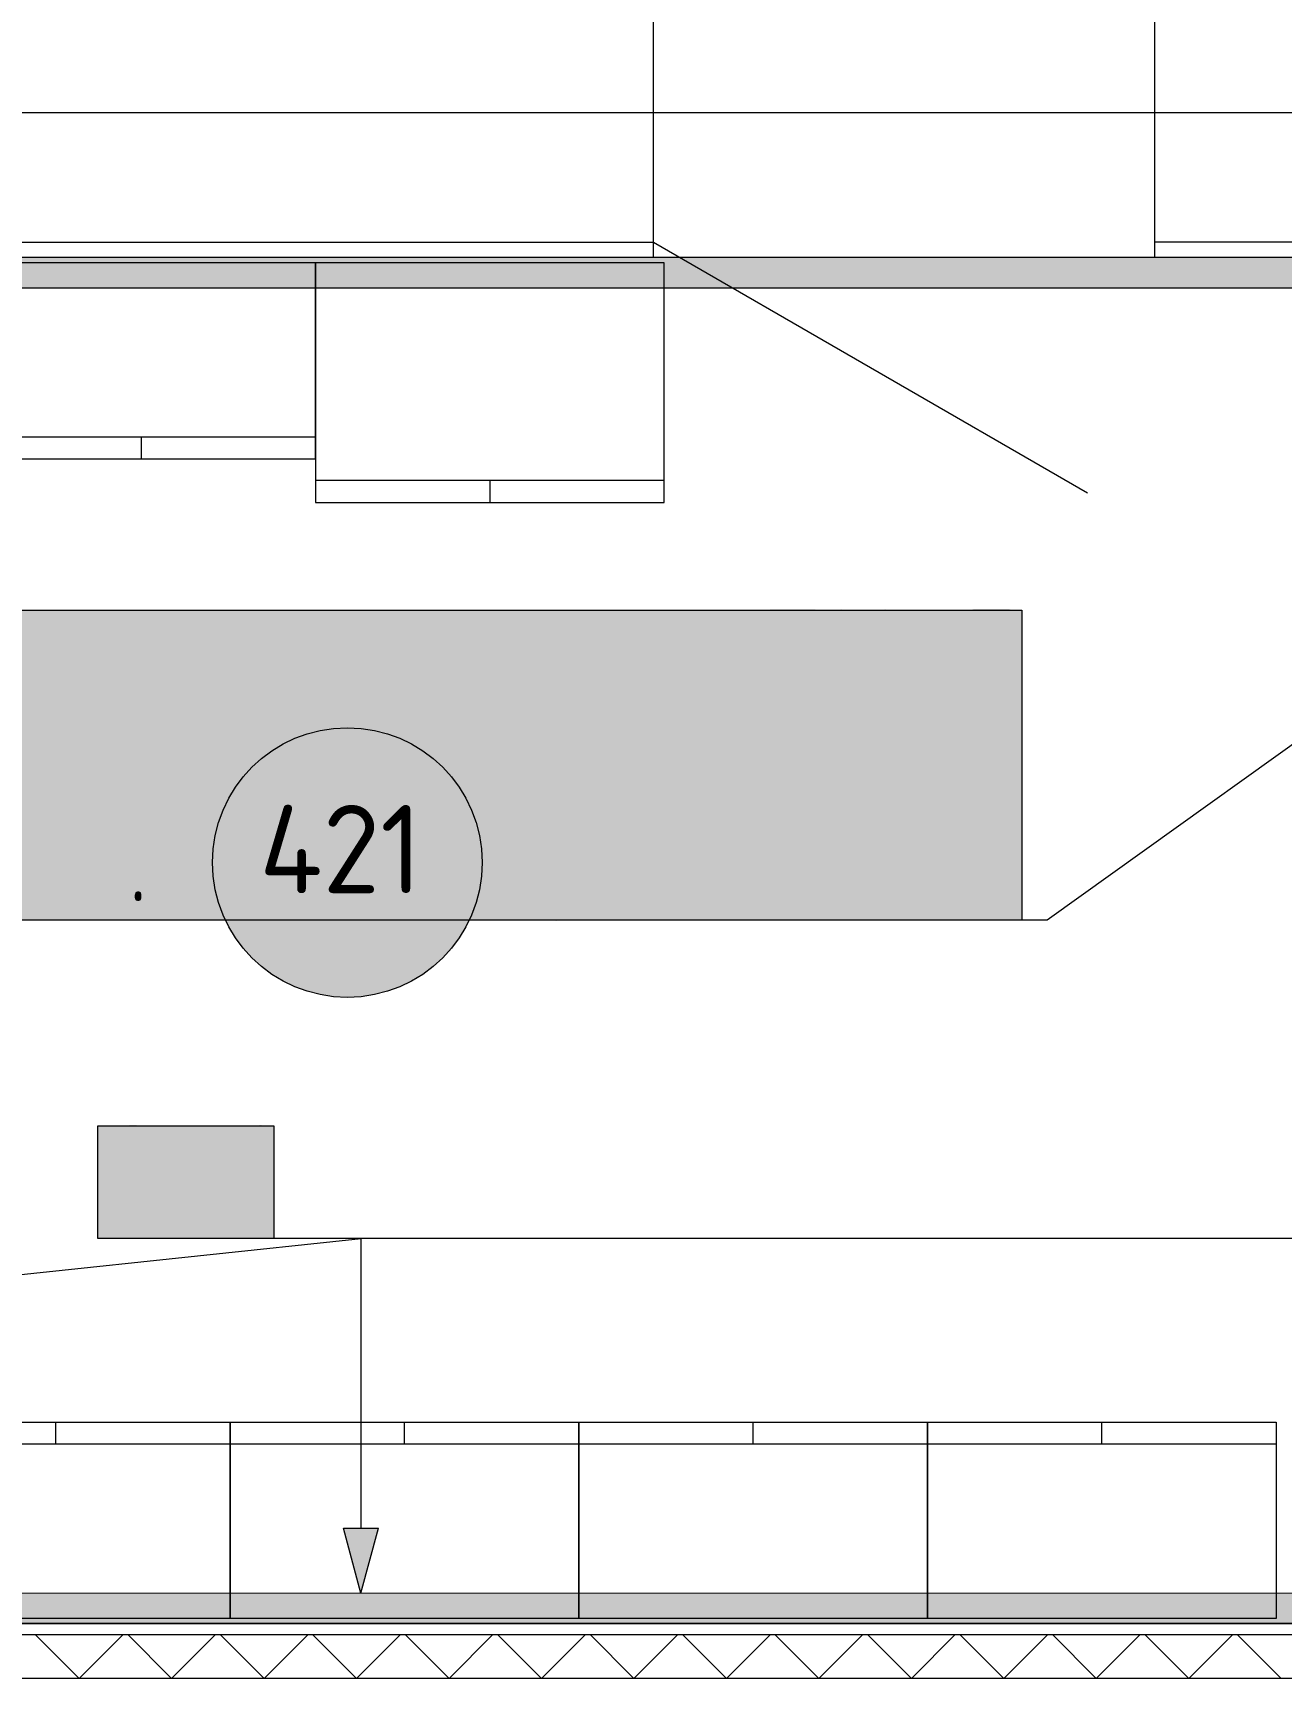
# Model space of a CAD drawing. Header units: millimetres. Extents: x 0 to 1189, y 0 to 841.
# Drawn here: x 265.49 to 294.13, y 454.45 to 492.2 of the extents above; entities that cross this region are included whole.
import ezdxf

# ---------------------------------------------------------------- set-up
doc = ezdxf.new("R2010")
doc.units = ezdxf.units.MM

msp = doc.modelspace()

# ---------------------------------------------------------------- hatches: boundary and pattern name
at = {"true_color": 0xf1d696}
h = msp.add_hatch(color=41, dxfattribs=at)
h.dxf.hatch_style = 2
h.paths.add_polyline_path([(241.494369, 486.348514), (241.494369, 487.048515), (295.067451, 487.048515), (295.067451, 486.348514)])
at = {"true_color": 0xffffff}
h = msp.add_hatch(color=7, dxfattribs=at)
h.dxf.hatch_style = 2
h.paths.add_polyline_path([(256.633392, 478.958502), (288.17644, 478.958502), (288.17644, 471.841492), (256.633392, 471.841492)])
at = {"true_color": 0x0077b0}
h = msp.add_hatch(color=144, dxfattribs=at)
h.dxf.hatch_style = 2
h.paths.add_polyline_path([(282.418711, 478.976297), (283.429088, 478.976297), (283.502813, 478.950734), (283.527756, 478.874322), (283.527756, 477.056965), (283.502813, 476.982207), (283.429088, 476.958298), (283.352676, 476.982207), (283.327114, 477.056965), (283.327114, 478.772899), (282.520134, 478.772899), (282.520134, 477.056965), (282.494847, 476.982207), (282.418711, 476.958298), (282.342574, 476.982207), (282.317287, 477.056965), (282.317287, 478.874322), (282.342574, 478.950734)])
h = msp.add_hatch(color=144, dxfattribs=at)
h.dxf.hatch_style = 2
h.paths.add_polyline_path([(283.932592, 477.056965), (283.932592, 478.874322), (283.957879, 478.950734), (284.034015, 478.976297), (284.110152, 478.950734), (284.135439, 478.874322), (284.135439, 478.168767), (284.942418, 478.168767), (284.942418, 478.874322), (284.967981, 478.950734), (285.044393, 478.976297), (285.118118, 478.950734), (285.14306, 478.874322), (285.14306, 477.056965), (285.118118, 476.982207), (285.044393, 476.958298), (284.967981, 476.982207), (284.942418, 477.056965), (284.942418, 477.965919), (284.135439, 477.965919), (284.135439, 477.056965), (284.110152, 476.982207), (284.034015, 476.958298), (283.957879, 476.982207)])
h = msp.add_hatch(color=144, dxfattribs=at)
h.dxf.hatch_style = 2
h.paths.add_polyline_path([(287.755377, 478.778411), (287.171089, 478.778411), (287.171089, 478.665963), (287.146491, 478.591962), (287.075177, 478.566744), (286.996629, 478.592307), (286.970997, 478.668719), (286.973753, 478.880386), (286.99904, 478.956522), (287.075177, 478.981809), (287.882707, 478.981809), (287.95657, 478.956867), (287.984131, 478.883142), (287.978619, 478.857786), (287.575129, 477.039878), (287.542814, 476.981449), (287.478667, 476.961054), (287.402737, 476.986548), (287.377243, 477.062478), (287.377243, 477.085077)])
h = msp.add_hatch(color=144, dxfattribs=at)
h.dxf.hatch_style = 2
h.paths.add_polyline_path([(286.456299, 477.460455), (285.64932, 477.460455), (285.573183, 477.486018), (285.547896, 477.56243), (285.573183, 477.638566), (285.64932, 477.663853), (286.456299, 477.663853), (286.532435, 477.638566), (286.557722, 477.56243), (286.532435, 477.486018)])
h = msp.add_hatch(color=144, dxfattribs=at)
h.paths.add_polyline_path([(269.015135, 475.983413), (269.015135, 474.772393), (268.985645, 474.61571), (268.896624, 474.484659), (268.765917, 474.397222), (268.611646, 474.368903), (268.408798, 474.368903), (268.25246, 474.397222), (268.12382, 474.484659), (268.034799, 474.61571), (268.005309, 474.772393), (268.005309, 475.376525), (268.034799, 475.533208), (268.12382, 475.664259), (268.253493, 475.750662), (268.408798, 475.780014), (268.812288, 475.780014), (268.812288, 475.983413), (268.79775, 476.061548), (268.755513, 476.12728), (268.690194, 476.169035), (268.611646, 476.183504), (268.306824, 476.183504), (268.233305, 476.208998), (268.208156, 476.284928), (268.233305, 476.36134), (268.306824, 476.386902), (268.611646, 476.386902), (268.767984, 476.357206), (268.896624, 476.268391), (268.985645, 476.139545)])
h.paths.add_polyline_path([(268.812288, 474.772393), (268.812288, 475.576616), (268.408798, 475.576616), (268.33025, 475.562353), (268.264931, 475.520392), (268.222694, 475.45466), (268.208156, 475.376525), (268.208156, 474.772393), (268.223039, 474.695292), (268.267687, 474.628526), (268.332662, 474.584153), (268.408798, 474.569546), (268.611646, 474.569546), (268.688816, 474.584153), (268.752757, 474.628526), (268.797405, 474.694258)])
h = msp.add_hatch(color=144, dxfattribs=at)
h.paths.add_polyline_path([(271.728011, 475.681347), (271.850519, 475.755072), (271.962277, 475.780014), (272.023462, 475.798342), (272.078033, 475.85057), (272.118616, 475.916991), (272.131501, 475.983413), (272.116687, 476.061548), (272.072521, 476.12728), (272.006788, 476.170068), (271.928653, 476.183504), (271.850105, 476.169035), (271.784786, 476.12728), (271.742549, 476.061548), (271.728011, 475.983413)])
h.paths.add_polyline_path([(272.230719, 475.740327), (272.355707, 475.664328), (272.45341, 475.554016), (272.514251, 475.421311), (272.53499, 475.277857), (272.53499, 474.87106), (272.525525, 474.770627), (272.497301, 474.677377), (272.450577, 474.592085), (272.385611, 474.515527), (272.309052, 474.450991), (272.22376, 474.405215), (272.13051, 474.377938), (272.030077, 474.368903), (271.928438, 474.377938), (271.835016, 474.405215), (271.749551, 474.450991), (271.671787, 474.515527), (271.607252, 474.593248), (271.561475, 474.678411), (271.534199, 474.771015), (271.525164, 474.87106), (271.525164, 475.983413), (271.554654, 476.139889), (271.643675, 476.271147), (271.773348, 476.35755), (271.928653, 476.386902), (272.08513, 476.357206), (272.216388, 476.268391), (272.302791, 476.139545), (272.332143, 475.983413), (272.306649, 475.845954)])
h.paths.add_polyline_path([(272.332143, 474.873817), (272.332143, 475.277857), (272.310646, 475.393337), (272.2445, 475.49228), (272.147003, 475.557944), (272.030077, 475.579372), (271.91315, 475.557944), (271.815654, 475.49228), (271.749508, 475.393337), (271.728011, 475.277857), (271.728011, 474.873817), (271.749508, 474.75627), (271.815654, 474.659394), (271.91315, 474.592352), (272.030077, 474.569546), (272.147003, 474.592352), (272.2445, 474.659394), (272.310646, 474.757303)])
at = {"true_color": 0xffffff}
h = msp.add_hatch(color=7, dxfattribs=at)
edge = h.paths.add_edge_path()
edge.add_arc((272.705917, 473.165994), 3.093505, 0, 360)
at = {"true_color": 0x0077b0}
h = msp.add_hatch(color=144, dxfattribs=at)
h.paths.add_polyline_path([(266.505488, 475.576616), (266.101998, 475.576616), (266.02345, 475.562353), (265.958131, 475.520392), (265.915894, 475.45466), (265.901356, 475.376525), (265.901356, 474.772393), (265.916239, 474.695292), (265.960887, 474.628526), (266.025862, 474.584153), (266.101998, 474.569546), (266.304846, 474.569546), (266.382016, 474.584153), (266.445957, 474.628526), (266.490605, 474.694258), (266.505488, 474.772393)])
h.paths.add_polyline_path([(266.908978, 474.467571), (266.884035, 474.392812), (266.81031, 474.368903), (266.680706, 474.394535), (266.5788, 474.473083), (266.453605, 474.394535), (266.304846, 474.368903), (266.101998, 474.368903), (265.94566, 474.397222), (265.81702, 474.484659), (265.727999, 474.614676), (265.698509, 474.772393), (265.698509, 475.376525), (265.727999, 475.533208), (265.81702, 475.664259), (265.94566, 475.750662), (266.101998, 475.780014), (266.606912, 475.780014), (266.683048, 475.755072), (266.708335, 475.681347), (266.708335, 474.670969), (266.733898, 474.594833), (266.81031, 474.569546), (266.884035, 474.543983)])
h = msp.add_hatch(color=144, dxfattribs=at)
h.paths.add_polyline_path([(269.41971, 474.87106), (269.41971, 475.275101), (269.428745, 475.37674), (269.456021, 475.470163), (269.501798, 475.555627), (269.566333, 475.633391), (269.644098, 475.697926), (269.729562, 475.743703), (269.822984, 475.77098), (269.924623, 475.780014), (270.119685, 475.744048), (270.282913, 475.636147), (270.347449, 475.55834), (270.393225, 475.472574), (270.420502, 475.378334), (270.429537, 475.275101), (270.429537, 474.87106), (270.420071, 474.771015), (270.391847, 474.678411), (270.345123, 474.593248), (270.280157, 474.515527), (270.203599, 474.450991), (270.118307, 474.405215), (270.025056, 474.377938), (269.924623, 474.368903), (269.822984, 474.377938), (269.729562, 474.405215), (269.644098, 474.450991), (269.566333, 474.515527), (269.501798, 474.593248), (269.456021, 474.678411), (269.428745, 474.771015)])
h.paths.add_polyline_path([(270.226689, 474.873817), (270.226689, 475.277857), (270.205192, 475.393337), (270.139046, 475.49228), (270.04155, 475.557944), (269.924623, 475.579372), (269.807697, 475.557944), (269.710201, 475.49228), (269.644055, 475.393337), (269.622557, 475.277857), (269.622557, 474.873817), (269.644055, 474.75627), (269.710201, 474.659394), (269.807697, 474.592352), (269.924623, 474.569546), (270.04155, 474.592352), (270.139046, 474.659394), (270.205192, 474.757303)])
h = msp.add_hatch(color=144, dxfattribs=at)
h.paths.add_polyline_path([(273.444478, 475.579372), (273.327552, 475.557944), (273.230056, 475.49228), (273.16391, 475.39437), (273.142412, 475.277857), (273.142412, 475.175883), (273.746544, 475.175883), (273.746544, 475.277857), (273.725047, 475.39437), (273.658901, 475.49228), (273.561405, 475.557944)])
h.paths.add_polyline_path([(273.142412, 474.973035), (273.142412, 474.772393), (273.157295, 474.695292), (273.201944, 474.628526), (273.266918, 474.584153), (273.343055, 474.569546), (273.847968, 474.569546), (273.924104, 474.543983), (273.949391, 474.467571), (273.924104, 474.392812), (273.847968, 474.368903), (273.343055, 474.368903), (273.186716, 474.397222), (273.058076, 474.484659), (272.969055, 474.614676), (272.939565, 474.772393), (272.939565, 475.275101), (272.9486, 475.37674), (272.975876, 475.470163), (273.021653, 475.555627), (273.086188, 475.633391), (273.163953, 475.697926), (273.249417, 475.743703), (273.342839, 475.77098), (273.444478, 475.780014), (273.63954, 475.744048), (273.802768, 475.636147), (273.867303, 475.558383), (273.91308, 475.472919), (273.940357, 475.379496), (273.949391, 475.277857), (273.949391, 474.973035)])
h = msp.add_hatch(color=144, dxfattribs=at)
h.paths.add_polyline_path([(274.353966, 475.681347), (274.379253, 475.755072), (274.45539, 475.780014), (274.960303, 475.780014), (275.116642, 475.750662), (275.245281, 475.664259), (275.334303, 475.533208), (275.363793, 475.376525), (275.363793, 474.772393), (275.334303, 474.61571), (275.245281, 474.484659), (275.116642, 474.397222), (274.960303, 474.368903), (274.556814, 474.368903), (274.556814, 473.860683), (274.531527, 473.787165), (274.45539, 473.762015), (274.379253, 473.787165), (274.353966, 473.860683)])
h.paths.add_polyline_path([(274.556814, 475.576616), (274.556814, 474.569546), (274.960303, 474.569546), (275.037473, 474.584153), (275.101414, 474.628526), (275.146063, 474.694258), (275.160946, 474.772393), (275.160946, 475.376525), (275.146407, 475.45466), (275.10417, 475.520392), (275.038851, 475.563387), (274.960303, 475.576616)])
h = msp.add_hatch(color=144, dxfattribs=at)
h.dxf.hatch_style = 2
h.paths.add_polyline_path([(276.394548, 475.074459), (276.761658, 474.524346), (276.778194, 474.467571), (276.752907, 474.392812), (276.67677, 474.368903), (276.628195, 474.379583), (276.592435, 474.411347), (276.273281, 474.890904), (275.954127, 474.411347), (275.918367, 474.379583), (275.869791, 474.368903), (275.799236, 474.397015), (275.768368, 474.467571), (275.784904, 474.524346), (276.152014, 475.074459), (275.784904, 475.621816), (275.768368, 475.681347), (275.793655, 475.755072), (275.869791, 475.780014), (275.918367, 475.769335), (275.954127, 475.737571), (276.273281, 475.258014), (276.592435, 475.737571), (276.628195, 475.769335), (276.67677, 475.780014), (276.752907, 475.756106), (276.778194, 475.681347), (276.761658, 475.621816)])
h = msp.add_hatch(color=144, dxfattribs=at)
h.paths.add_polyline_path([(277.989748, 475.576616), (277.586259, 475.576616), (277.50771, 475.562353), (277.442391, 475.520392), (277.400155, 475.45466), (277.385616, 475.376525), (277.385616, 474.772393), (277.400499, 474.695292), (277.445147, 474.628526), (277.510122, 474.584153), (277.586259, 474.569546), (277.789106, 474.569546), (277.866276, 474.584153), (277.930217, 474.628526), (277.974865, 474.694258), (277.989748, 474.772393)])
h.paths.add_polyline_path([(278.393238, 474.467571), (278.368295, 474.392812), (278.29457, 474.368903), (278.164966, 474.394535), (278.06306, 474.473083), (277.937865, 474.394535), (277.789106, 474.368903), (277.586259, 474.368903), (277.42992, 474.397222), (277.30128, 474.484659), (277.212259, 474.614676), (277.182769, 474.772393), (277.182769, 475.376525), (277.212259, 475.533208), (277.30128, 475.664259), (277.42992, 475.750662), (277.586259, 475.780014), (278.091172, 475.780014), (278.167308, 475.755072), (278.192595, 475.681347), (278.192595, 474.670969), (278.218158, 474.594833), (278.29457, 474.569546), (278.368295, 474.543983)])
h = msp.add_hatch(color=144, dxfattribs=at)
h.dxf.hatch_style = 2
h.paths.add_polyline_path([(279.48921, 474.467571), (279.48921, 475.681347), (279.514497, 475.755072), (279.590633, 475.780014), (280.095547, 475.780014), (280.249818, 475.750662), (280.380525, 475.664259), (280.469546, 475.533208), (280.499036, 475.376525), (280.499036, 474.467571), (280.473749, 474.392812), (280.397613, 474.368903), (280.321476, 474.392812), (280.296189, 474.467571), (280.296189, 475.376525), (280.281651, 475.45466), (280.239414, 475.520392), (280.174095, 475.563387), (280.095547, 475.576616), (279.692057, 475.576616), (279.692057, 474.467571), (279.66677, 474.392812), (279.590633, 474.368903), (279.514497, 474.392812)])
h = msp.add_hatch(color=144, dxfattribs=at)
h.paths.add_polyline_path([(280.903611, 475.681347), (280.928898, 475.755072), (281.005035, 475.780014), (281.509948, 475.780014), (281.666286, 475.750662), (281.794926, 475.664259), (281.883947, 475.533208), (281.913438, 475.376525), (281.913438, 474.772393), (281.883947, 474.61571), (281.794926, 474.484659), (281.666286, 474.397222), (281.509948, 474.368903), (281.106458, 474.368903), (281.106458, 473.860683), (281.081171, 473.787165), (281.005035, 473.762015), (280.928898, 473.787165), (280.903611, 473.860683)])
h.paths.add_polyline_path([(281.106458, 475.576616), (281.106458, 474.569546), (281.509948, 474.569546), (281.587118, 474.584153), (281.651059, 474.628526), (281.695707, 474.694258), (281.71059, 474.772393), (281.71059, 475.376525), (281.696052, 475.45466), (281.653815, 475.520392), (281.588496, 475.563387), (281.509948, 475.576616)])
h = msp.add_hatch(color=144, dxfattribs=at)
h.paths.add_polyline_path([(282.318012, 474.87106), (282.318012, 475.275101), (282.327047, 475.37674), (282.354324, 475.470163), (282.4001, 475.555627), (282.464636, 475.633391), (282.5424, 475.697926), (282.627864, 475.743703), (282.721287, 475.77098), (282.822926, 475.780014), (283.017987, 475.744048), (283.181216, 475.636147), (283.245751, 475.55834), (283.291528, 475.472574), (283.318804, 475.378334), (283.327839, 475.275101), (283.327839, 474.87106), (283.318373, 474.771015), (283.290149, 474.678411), (283.243425, 474.593248), (283.178459, 474.515527), (283.101901, 474.450991), (283.016609, 474.405215), (282.923359, 474.377938), (282.822926, 474.368903), (282.721287, 474.377938), (282.627864, 474.405215), (282.5424, 474.450991), (282.464636, 474.515527), (282.4001, 474.593248), (282.354324, 474.678411), (282.327047, 474.771015)])
h.paths.add_polyline_path([(283.124992, 474.873817), (283.124992, 475.277857), (283.103494, 475.393337), (283.037348, 475.49228), (282.939852, 475.557944), (282.822926, 475.579372), (282.705999, 475.557944), (282.608503, 475.49228), (282.542357, 475.393337), (282.52086, 475.277857), (282.52086, 474.873817), (282.542357, 474.75627), (282.608503, 474.659394), (282.705999, 474.592352), (282.822926, 474.569546), (282.939852, 474.592352), (283.037348, 474.659394), (283.103494, 474.757303)])
h = msp.add_hatch(color=144, dxfattribs=at)
h.paths.add_polyline_path([(284.237327, 475.579372), (284.1204, 475.557944), (284.022904, 475.49228), (283.956758, 475.39437), (283.935261, 475.277857), (283.935261, 475.175883), (284.539393, 475.175883), (284.539393, 475.277857), (284.517896, 475.39437), (284.45175, 475.49228), (284.354253, 475.557944)])
h.paths.add_polyline_path([(283.935261, 474.973035), (283.935261, 474.772393), (283.950144, 474.695292), (283.994792, 474.628526), (284.059767, 474.584153), (284.135903, 474.569546), (284.640817, 474.569546), (284.716953, 474.543983), (284.74224, 474.467571), (284.716953, 474.392812), (284.640817, 474.368903), (284.135903, 474.368903), (283.979565, 474.397222), (283.850925, 474.484659), (283.761904, 474.614676), (283.732414, 474.772393), (283.732414, 475.275101), (283.741449, 475.37674), (283.768725, 475.470163), (283.814502, 475.555627), (283.879037, 475.633391), (283.956801, 475.697926), (284.042266, 475.743703), (284.135688, 475.77098), (284.237327, 475.780014), (284.432388, 475.744048), (284.595617, 475.636147), (284.660152, 475.558383), (284.705929, 475.472919), (284.733205, 475.379496), (284.74224, 475.277857), (284.74224, 474.973035)])
h = msp.add_hatch(color=144, dxfattribs=at)
h.dxf.hatch_style = 2
h.paths.add_polyline_path([(285.753152, 474.87106), (285.349662, 475.390305), (285.349662, 474.467571), (285.324375, 474.392812), (285.248239, 474.368903), (285.172102, 474.392812), (285.146815, 474.467571), (285.146815, 475.681347), (285.172102, 475.755072), (285.248239, 475.780014), (285.29895, 475.764787), (285.349662, 475.717727), (285.753152, 475.198482), (286.156641, 475.717727), (286.207629, 475.764787), (286.258616, 475.780014), (286.332341, 475.755072), (286.357284, 475.681347), (286.357284, 474.467571), (286.332341, 474.392812), (286.258616, 474.368903), (286.182204, 474.392812), (286.156641, 474.467571), (286.156641, 475.390305)])
h = msp.add_hatch(color=144, dxfattribs=at)
h.paths.add_polyline_path([(287.568667, 475.576616), (287.165177, 475.576616), (287.086629, 475.562353), (287.02131, 475.520392), (286.979073, 475.45466), (286.964535, 475.376525), (286.964535, 474.772393), (286.979418, 474.695292), (287.024066, 474.628526), (287.08904, 474.584153), (287.165177, 474.569546), (287.368024, 474.569546), (287.445194, 474.584153), (287.509135, 474.628526), (287.553784, 474.694258), (287.568667, 474.772393)])
h.paths.add_polyline_path([(287.972156, 474.467571), (287.947214, 474.392812), (287.873489, 474.368903), (287.743884, 474.394535), (287.641978, 474.473083), (287.516784, 474.394535), (287.368024, 474.368903), (287.165177, 474.368903), (287.008839, 474.397222), (286.880199, 474.484659), (286.791178, 474.614676), (286.761688, 474.772393), (286.761688, 475.376525), (286.791178, 475.533208), (286.880199, 475.664259), (287.008839, 475.750662), (287.165177, 475.780014), (287.67009, 475.780014), (287.746227, 475.755072), (287.771514, 475.681347), (287.771514, 474.670969), (287.797077, 474.594833), (287.873489, 474.569546), (287.947214, 474.543983)])
h = msp.add_hatch(color=144, dxfattribs=at)
h.paths.add_polyline_path([(274.931164, 473.264925), (275.02301, 473.320046), (275.107001, 473.338788), (275.152545, 473.352637), (275.193542, 473.391704), (275.223997, 473.441314), (275.233781, 473.490923), (275.222688, 473.549903), (275.189684, 473.598961), (275.140419, 473.631345), (275.081645, 473.641405), (275.022872, 473.630518), (274.973607, 473.598961), (274.94205, 473.549903), (274.931164, 473.490923)])
h.paths.add_polyline_path([(275.308195, 473.309022), (275.401833, 473.251902), (275.475213, 473.169565), (275.520895, 473.069795), (275.536398, 472.961756), (275.536398, 472.657486), (275.508148, 472.511896), (275.424501, 472.390697), (275.302889, 472.307671), (275.157713, 472.280454), (275.011434, 472.307671), (274.88872, 472.390697), (274.806176, 472.512723), (274.779028, 472.657486), (274.779028, 473.490923), (274.801077, 473.608677), (274.867774, 473.707), (274.964994, 473.772043), (275.081645, 473.794092), (275.198916, 473.771767), (275.297171, 473.704795), (275.362214, 473.608401), (275.384263, 473.490923), (275.365246, 473.38819)])
h.paths.add_polyline_path([(275.384263, 472.659139), (275.384263, 472.961756), (275.368002, 473.048849), (275.318668, 473.122711), (275.245218, 473.172252), (275.157713, 473.188306), (275.070208, 473.172252), (274.996758, 473.122711), (274.947424, 473.048849), (274.931164, 472.961756), (274.931164, 472.659139), (274.947424, 472.570876), (274.996758, 472.498736), (275.070208, 472.448093), (275.157713, 472.430936), (275.245218, 472.448093), (275.318668, 472.498736), (275.368002, 472.571703)])
h = msp.add_hatch(color=144, dxfattribs=at)
h.dxf.hatch_style = 2
h.paths.add_polyline_path([(265.863718, 473.036171), (265.863718, 472.583072), (265.87488, 472.525125), (265.908366, 472.475033), (265.957356, 472.442029), (266.0142, 472.430936), (266.240749, 472.430936), (266.2978, 472.41185), (266.316817, 472.354317), (266.2978, 472.298369), (266.240749, 472.280454), (266.0142, 472.280454), (265.896929, 472.301607), (265.800328, 472.366995), (265.733631, 472.464905), (265.711583, 472.583072), (265.711583, 473.036171), (265.733631, 473.153511), (265.800328, 473.252247), (265.896929, 473.316808), (266.0142, 473.338788), (266.240749, 473.338788), (266.2978, 473.319771), (266.316817, 473.26272), (266.2978, 473.205669), (266.240749, 473.186652), (266.0142, 473.186652), (265.955426, 473.175766), (265.906162, 473.144209), (265.874604, 473.094944)])
h = msp.add_hatch(color=144, dxfattribs=at)
h.dxf.hatch_style = 2
h.paths.add_polyline_path([(267.07469, 472.657486), (266.772073, 473.046644), (266.772073, 472.354317), (266.753056, 472.298369), (266.696006, 472.280454), (266.638955, 472.298369), (266.619938, 472.354317), (266.619938, 473.264925), (266.638955, 473.320046), (266.696006, 473.338788), (266.734039, 473.327419), (266.772073, 473.292486), (267.07469, 472.902776), (267.377308, 473.292486), (267.415617, 473.327419), (267.453927, 473.338788), (267.509048, 473.320046), (267.527789, 473.264925), (267.527789, 472.354317), (267.509048, 472.298369), (267.453927, 472.280454), (267.396393, 472.298369), (267.377308, 472.354317), (267.377308, 473.046644)])
h = msp.add_hatch(color=144, dxfattribs=at)
h.dxf.hatch_style = 2
h.paths.add_polyline_path([(268.958129, 473.036171), (268.958129, 472.583072), (268.969291, 472.525125), (269.002777, 472.475033), (269.051767, 472.442029), (269.108611, 472.430936), (269.33516, 472.430936), (269.392211, 472.41185), (269.411228, 472.354317), (269.392211, 472.298369), (269.33516, 472.280454), (269.108611, 472.280454), (268.99134, 472.301607), (268.894739, 472.366995), (268.828042, 472.464905), (268.805994, 472.583072), (268.805994, 473.036171), (268.828042, 473.153511), (268.894739, 473.252247), (268.99134, 473.316808), (269.108611, 473.338788), (269.33516, 473.338788), (269.392211, 473.319771), (269.411228, 473.26272), (269.392211, 473.205669), (269.33516, 473.186652), (269.108611, 473.186652), (269.049837, 473.175766), (269.000573, 473.144209), (268.969016, 473.094944)])
h = msp.add_hatch(color=144, dxfattribs=at)
h.dxf.hatch_style = 2
h.paths.add_polyline_path([(270.183984, 472.809621), (270.459041, 472.396761), (270.471719, 472.354317), (270.452702, 472.298369), (270.395651, 472.280454), (270.332261, 472.312425), (270.093034, 472.671817), (269.853806, 472.312425), (269.790417, 472.280454), (269.7375, 472.301401), (269.714349, 472.354317), (269.727027, 472.396761), (270.002083, 472.809621), (269.727027, 473.220276), (269.714349, 473.264925), (269.733366, 473.320046), (269.790417, 473.338788), (269.853806, 473.306817), (270.093034, 472.947425), (270.332261, 473.306817), (270.395651, 473.338788), (270.452702, 473.320873), (270.471719, 473.264925), (270.459041, 473.220276)])
h = msp.add_hatch(color=144, dxfattribs=at)
h.paths.add_polyline_path([(271.15386, 473.188306), (271.066355, 473.172252), (270.992905, 473.122711), (270.943571, 473.049675), (270.927311, 472.961756), (270.927311, 472.885689), (271.38041, 472.885689), (271.38041, 472.961756), (271.364149, 473.049675), (271.314815, 473.122711), (271.241365, 473.172252)])
h.paths.add_polyline_path([(270.927311, 472.733553), (270.927311, 472.583072), (270.938473, 472.525125), (270.971959, 472.475033), (271.020948, 472.442029), (271.077792, 472.430936), (271.456477, 472.430936), (271.513528, 472.41185), (271.532545, 472.354317), (271.513528, 472.298369), (271.456477, 472.280454), (271.077792, 472.280454), (270.960521, 472.301607), (270.863921, 472.366995), (270.797224, 472.464905), (270.775175, 472.583072), (270.775175, 472.960103), (270.802322, 473.106313), (270.884867, 473.228545), (271.007581, 473.311571), (271.15386, 473.338788), (271.300139, 473.311847), (271.422853, 473.23075), (271.505398, 473.108242), (271.532545, 472.961756), (271.532545, 472.733553)])
h = msp.add_hatch(color=144, dxfattribs=at)
h.dxf.hatch_style = 2
h.paths.add_polyline_path([(272.290754, 472.657486), (271.988137, 473.046644), (271.988137, 472.354317), (271.96912, 472.298369), (271.912069, 472.280454), (271.855018, 472.298369), (271.836001, 472.354317), (271.836001, 473.264925), (271.855018, 473.320046), (271.912069, 473.338788), (271.950103, 473.327419), (271.988137, 473.292486), (272.290754, 472.902776), (272.593371, 473.292486), (272.631681, 473.327419), (272.66999, 473.338788), (272.725112, 473.320046), (272.743853, 473.264925), (272.743853, 472.354317), (272.725112, 472.298369), (272.66999, 472.280454), (272.612457, 472.298369), (272.593371, 472.354317), (272.593371, 473.046644)])
h = msp.add_hatch(color=144, dxfattribs=at)
h.paths.add_polyline_path([(273.652415, 472.583072), (273.630367, 472.465732), (273.565323, 472.366995), (273.467069, 472.301607), (273.349798, 472.280454), (273.123249, 472.280454), (273.066198, 472.298369), (273.047181, 472.354317), (273.047181, 473.264925), (273.066198, 473.320046), (273.123249, 473.338788), (273.180299, 473.320046), (273.199316, 473.264925), (273.199316, 472.885689), (273.349798, 472.885689), (273.467069, 472.863709), (273.565323, 472.799148), (273.630367, 472.700618)])
h.paths.add_polyline_path([(273.501933, 472.583072), (273.49084, 472.641845), (273.457836, 472.69111), (273.408571, 472.722667), (273.349798, 472.733553), (273.199316, 472.733553), (273.199316, 472.430936), (273.349798, 472.430936), (273.408571, 472.442029), (273.457836, 472.475033), (273.49084, 472.524298)])
h.paths.add_polyline_path([(273.804551, 473.264925), (273.823637, 473.320046), (273.88117, 473.338788), (273.936291, 473.320046), (273.955032, 473.264925), (273.955032, 472.354317), (273.936291, 472.298369), (273.88117, 472.280454), (273.823637, 472.298369), (273.804551, 472.354317)])
h = msp.add_hatch(color=144, dxfattribs=at)
h.dxf.hatch_style = 2
h.paths.add_polyline_path([(276.358372, 472.354317), (276.358372, 473.264925), (276.377389, 473.320046), (276.43444, 473.338788), (276.813124, 473.338788), (276.928949, 473.316808), (277.026996, 473.252247), (277.093693, 473.153511), (277.115742, 473.036171), (277.115742, 472.354317), (277.096725, 472.298369), (277.039674, 472.280454), (276.982623, 472.298369), (276.963606, 472.354317), (276.963606, 473.036171), (276.95272, 473.094944), (276.921163, 473.144209), (276.871898, 473.176386), (276.813124, 473.186652), (276.510507, 473.186652), (276.510507, 472.354317), (276.49149, 472.298369), (276.43444, 472.280454), (276.377389, 472.298369)])
h = msp.add_hatch(color=144, dxfattribs=at)
h.paths.add_polyline_path([(277.419198, 473.264925), (277.438215, 473.320046), (277.495266, 473.338788), (277.873951, 473.338788), (277.991222, 473.316808), (278.087822, 473.252247), (278.154519, 473.153511), (278.176568, 473.036171), (278.176568, 472.583072), (278.154519, 472.465732), (278.087822, 472.366995), (277.991222, 472.301607), (277.873951, 472.280454), (277.571333, 472.280454), (277.571333, 471.899565), (277.552317, 471.843961), (277.495266, 471.825151), (277.438215, 471.843961), (277.419198, 471.899565)])
h.paths.add_polyline_path([(277.571333, 473.186652), (277.571333, 472.430936), (277.873951, 472.430936), (277.931622, 472.442029), (277.979784, 472.475033), (278.01327, 472.524298), (278.024432, 472.583072), (278.024432, 473.036171), (278.013546, 473.094944), (277.981989, 473.144209), (277.932724, 473.176386), (277.873951, 473.186652)])
h = msp.add_hatch(color=144, dxfattribs=at)
h.dxf.hatch_style = 2
h.paths.add_polyline_path([(279.237394, 473.264925), (279.237394, 472.354317), (279.218377, 472.298369), (279.161326, 472.280454), (278.782641, 472.280454), (278.66537, 472.301607), (278.56877, 472.366995), (278.502073, 472.464905), (278.480024, 472.583072), (278.480024, 473.264925), (278.499041, 473.320046), (278.556092, 473.338788), (278.613143, 473.320046), (278.63216, 473.264925), (278.63216, 472.583072), (278.643322, 472.525125), (278.676808, 472.475033), (278.725797, 472.442029), (278.782641, 472.430936), (279.085259, 472.430936), (279.085259, 473.264925), (279.104276, 473.320046), (279.161326, 473.338788), (279.218377, 473.320046)])
h = msp.add_hatch(color=144, dxfattribs=at)
h.dxf.hatch_style = 2
h.paths.add_polyline_path([(279.995603, 472.657486), (279.692986, 473.046644), (279.692986, 472.354317), (279.673969, 472.298369), (279.616918, 472.280454), (279.559867, 472.298369), (279.540851, 472.354317), (279.540851, 473.264925), (279.559867, 473.320046), (279.616918, 473.338788), (279.654952, 473.327419), (279.692986, 473.292486), (279.995603, 472.902776), (280.29822, 473.292486), (280.33653, 473.327419), (280.374839, 473.338788), (280.429961, 473.320046), (280.448702, 473.264925), (280.448702, 472.354317), (280.429961, 472.298369), (280.374839, 472.280454), (280.317306, 472.298369), (280.29822, 472.354317), (280.29822, 473.046644)])
h = msp.add_hatch(color=144, dxfattribs=at)
h.paths.add_polyline_path([(281.130715, 473.188306), (281.04321, 473.172252), (280.96976, 473.122711), (280.920426, 473.049675), (280.904165, 472.961756), (280.904165, 472.885689), (281.357264, 472.885689), (281.357264, 472.961756), (281.341004, 473.049675), (281.29167, 473.122711), (281.21822, 473.172252)])
h.paths.add_polyline_path([(280.904165, 472.733553), (280.904165, 472.583072), (280.915328, 472.525125), (280.948814, 472.475033), (280.997803, 472.442029), (281.054647, 472.430936), (281.433332, 472.430936), (281.490383, 472.41185), (281.5094, 472.354317), (281.490383, 472.298369), (281.433332, 472.280454), (281.054647, 472.280454), (280.937376, 472.301607), (280.840776, 472.366995), (280.774079, 472.464905), (280.75203, 472.583072), (280.75203, 472.960103), (280.779177, 473.106313), (280.861722, 473.228545), (280.984436, 473.311571), (281.130715, 473.338788), (281.276994, 473.311847), (281.399708, 473.23075), (281.482252, 473.108242), (281.5094, 472.961756), (281.5094, 472.733553)])
h = msp.add_hatch(color=144, dxfattribs=at)
h.dxf.hatch_style = 2
h.paths.add_polyline_path([(282.570226, 473.264925), (282.570226, 472.354317), (282.551209, 472.298369), (282.494158, 472.280454), (282.437108, 472.298369), (282.418091, 472.354317), (282.418091, 472.733553), (282.115473, 472.733553), (281.999649, 472.755533), (281.901602, 472.820094), (281.834905, 472.917246), (281.812856, 473.031761), (281.812856, 473.264925), (281.831873, 473.320046), (281.888924, 473.338788), (281.945975, 473.320046), (281.964992, 473.264925), (281.964992, 473.038375), (281.976154, 472.979602), (282.00964, 472.930337), (282.058629, 472.896851), (282.115473, 472.885689), (282.418091, 472.885689), (282.418091, 473.264925), (282.437108, 473.320046), (282.494158, 473.338788), (282.551209, 473.320046)])
h = msp.add_hatch(color=144, dxfattribs=at)
h.paths.add_polyline_path([(283.478917, 473.186652), (283.1763, 473.186652), (283.117526, 473.175766), (283.068262, 473.144209), (283.036704, 473.094944), (283.025818, 473.036171), (283.025818, 472.583072), (283.03698, 472.525125), (283.070466, 472.475033), (283.119456, 472.442029), (283.1763, 472.430936), (283.328435, 472.430936), (283.386106, 472.442029), (283.434268, 472.475033), (283.467755, 472.524298), (283.478917, 472.583072)])
h.paths.add_polyline_path([(283.781534, 472.354317), (283.762793, 472.298369), (283.707671, 472.280454), (283.610313, 472.299747), (283.534038, 472.358727), (283.439918, 472.299747), (283.328435, 472.280454), (283.1763, 472.280454), (283.059029, 472.301607), (282.962428, 472.366995), (282.895731, 472.464905), (282.873683, 472.583072), (282.873683, 473.036171), (282.895731, 473.153511), (282.962428, 473.252247), (283.059029, 473.316808), (283.1763, 473.338788), (283.554985, 473.338788), (283.612035, 473.320046), (283.631052, 473.264925), (283.631052, 472.507004), (283.650138, 472.449953), (283.707671, 472.430936), (283.762793, 472.41185)])
h = msp.add_hatch(color=144, dxfattribs=at)
h.dxf.hatch_style = 2
h.paths.add_polyline_path([(284.236997, 472.733553), (284.236997, 472.354317), (284.217981, 472.298369), (284.16093, 472.280454), (284.103879, 472.298369), (284.084862, 472.354317), (284.084862, 473.264925), (284.103879, 473.320046), (284.16093, 473.338788), (284.217981, 473.320046), (284.236997, 473.264925), (284.236997, 472.885689), (284.690096, 472.885689), (284.690096, 473.264925), (284.709113, 473.320046), (284.766164, 473.338788), (284.823215, 473.320046), (284.842232, 473.264925), (284.842232, 472.354317), (284.823215, 472.298369), (284.766164, 472.280454), (284.709113, 472.298369), (284.690096, 472.354317), (284.690096, 472.733553)])
h = msp.add_hatch(color=144, dxfattribs=at)
h.dxf.hatch_style = 2
h.paths.add_polyline_path([(285.903058, 473.264925), (285.903058, 472.354317), (285.884041, 472.298369), (285.82699, 472.280454), (285.448305, 472.280454), (285.331034, 472.301607), (285.234434, 472.366995), (285.167737, 472.464905), (285.145688, 472.583072), (285.145688, 473.264925), (285.164705, 473.320046), (285.221756, 473.338788), (285.278807, 473.320046), (285.297824, 473.264925), (285.297824, 472.583072), (285.308986, 472.525125), (285.342472, 472.475033), (285.391461, 472.442029), (285.448305, 472.430936), (285.750923, 472.430936), (285.750923, 473.264925), (285.76994, 473.320046), (285.82699, 473.338788), (285.884041, 473.320046)])
h = msp.add_hatch(color=144, dxfattribs=at)
h.paths.add_polyline_path([(286.474956, 472.735758), (286.369261, 472.767798), (286.282582, 472.834977), (286.225531, 472.927719), (286.206514, 473.036171), (286.228563, 473.153511), (286.29526, 473.252247), (286.391861, 473.316808), (286.509132, 473.338788), (286.887817, 473.338788), (286.944867, 473.320046), (286.963884, 473.264925), (286.963884, 472.354317), (286.944867, 472.298369), (286.887817, 472.280454), (286.830766, 472.298369), (286.811749, 472.354317), (286.811749, 472.733553), (286.659062, 472.733553), (286.343767, 472.31022), (286.316482, 472.287276), (286.282582, 472.280454), (286.225531, 472.298369), (286.206514, 472.354317), (286.221397, 472.401171)])
h.paths.add_polyline_path([(286.35865, 473.036171), (286.369812, 472.978224), (286.403298, 472.928132), (286.452288, 472.894646), (286.509132, 472.883484), (286.811749, 472.883484), (286.811749, 473.186652), (286.509132, 473.186652), (286.450358, 473.175766), (286.401093, 473.144209), (286.369536, 473.094944)])
h = msp.add_hatch(color=144, dxfattribs=at)
h.dxf.hatch_style = 2
h.paths.add_polyline_path([(287.736976, 472.809621), (288.012033, 472.396761), (288.024711, 472.354317), (288.005694, 472.298369), (287.948643, 472.280454), (287.885253, 472.312425), (287.646026, 472.671817), (287.406798, 472.312425), (287.343408, 472.280454), (287.290492, 472.301401), (287.267341, 472.354317), (287.280019, 472.396761), (287.555075, 472.809621), (287.280019, 473.220276), (287.267341, 473.264925), (287.286358, 473.320046), (287.343408, 473.338788), (287.406798, 473.306817), (287.646026, 472.947425), (287.885253, 473.306817), (287.948643, 473.338788), (288.005694, 473.320873), (288.024711, 473.264925), (288.012033, 473.220276)])
h = msp.add_hatch(color=144, dxfattribs=at)
h.dxf.hatch_style = 2
h.paths.add_polyline_path([(267.831117, 472.430936), (267.850134, 472.487987), (267.907185, 472.507004), (267.964236, 472.487987), (267.983253, 472.430936), (267.983253, 472.354317), (267.964236, 472.298369), (267.907185, 472.280454), (267.850134, 472.298369), (267.831117, 472.354317)])
at = {"true_color": 0xffffff}
h = msp.add_hatch(color=7, dxfattribs=at)
h.dxf.hatch_style = 2
h.paths.add_polyline_path([(266.980408, 467.128484), (271.021414, 467.128484), (271.021414, 464.54048), (266.980408, 464.54048)])
h = msp.add_hatch(color=7, dxfattribs=at)
h.dxf.hatch_style = 2
h.paths.add_polyline_path([(266.980408, 467.128484), (271.021414, 467.128484), (271.021414, 464.54048), (266.980408, 464.54048)])
h = msp.add_hatch(color=7, dxfattribs=at)
h.dxf.hatch_style = 2
h.paths.add_polyline_path([(266.980408, 467.128484), (271.021414, 467.128484), (271.021414, 464.54048), (266.980408, 464.54048)])
at = {"true_color": 0x0077b0}
h = msp.add_hatch(color=144, dxfattribs=at)
h.paths.add_polyline_path([(268.191503, 465.733765), (268.191503, 466.540745), (268.162013, 466.697427), (268.072992, 466.828479), (267.944352, 466.914882), (267.788014, 466.944234), (267.631537, 466.914882), (267.500279, 466.828479), (267.412843, 466.697427), (267.384524, 466.540745), (267.384524, 465.733765), (267.412843, 465.577427), (267.500279, 465.448787), (267.631537, 465.359766), (267.788014, 465.330276), (267.944352, 465.359766), (268.072992, 465.448787), (268.162013, 465.577427)])
h.paths.add_polyline_path([(268.392146, 465.733765), (268.380992, 465.61311), (268.347566, 465.501084), (268.291919, 465.398049), (268.214103, 465.304369), (268.122334, 465.227069), (268.020282, 465.172559), (267.908618, 465.14027), (267.788014, 465.129633), (267.666281, 465.14027), (267.554574, 465.172559), (267.452375, 465.227069), (267.359168, 465.304369), (267.281438, 465.398049), (267.225981, 465.501084), (267.192744, 465.61311), (267.181677, 465.733765), (267.181677, 466.540745), (267.192744, 466.662477), (267.225981, 466.774184), (267.281438, 466.876383), (267.359168, 466.96959), (267.452375, 467.047406), (267.554574, 467.103053), (267.666281, 467.136479), (267.788014, 467.147633), (267.908669, 467.136522), (268.020695, 467.103398), (268.12373, 467.048569), (268.21741, 466.972346), (268.293314, 466.878708), (268.347979, 466.775562), (268.381044, 466.662908), (268.392146, 466.540745)])
h = msp.add_hatch(color=144, dxfattribs=at)
h.paths.add_polyline_path([(268.191503, 465.733765), (268.191503, 466.540745), (268.162013, 466.697427), (268.072992, 466.828479), (267.944352, 466.914882), (267.788014, 466.944234), (267.631537, 466.914882), (267.500279, 466.828479), (267.412843, 466.697427), (267.384524, 466.540745), (267.384524, 465.733765), (267.412843, 465.577427), (267.500279, 465.448787), (267.631537, 465.359766), (267.788014, 465.330276), (267.944352, 465.359766), (268.072992, 465.448787), (268.162013, 465.577427)])
h.paths.add_polyline_path([(268.392146, 465.733765), (268.380992, 465.61311), (268.347566, 465.501084), (268.291919, 465.398049), (268.214103, 465.304369), (268.122334, 465.227069), (268.020282, 465.172559), (267.908618, 465.14027), (267.788014, 465.129633), (267.666281, 465.14027), (267.554574, 465.172559), (267.452375, 465.227069), (267.359168, 465.304369), (267.281438, 465.398049), (267.225981, 465.501084), (267.192744, 465.61311), (267.181677, 465.733765), (267.181677, 466.540745), (267.192744, 466.662477), (267.225981, 466.774184), (267.281438, 466.876383), (267.359168, 466.96959), (267.452375, 467.047406), (267.554574, 467.103053), (267.666281, 467.136479), (267.788014, 467.147633), (267.908669, 467.136522), (268.020695, 467.103398), (268.12373, 467.048569), (268.21741, 466.972346), (268.293314, 466.878708), (268.347979, 466.775562), (268.381044, 466.662908), (268.392146, 466.540745)])
h = msp.add_hatch(color=144, dxfattribs=at)
h.paths.add_polyline_path([(268.191503, 465.733765), (268.191503, 466.540745), (268.162013, 466.697427), (268.072992, 466.828479), (267.944352, 466.914882), (267.788014, 466.944234), (267.631537, 466.914882), (267.500279, 466.828479), (267.412843, 466.697427), (267.384524, 466.540745), (267.384524, 465.733765), (267.412843, 465.577427), (267.500279, 465.448787), (267.631537, 465.359766), (267.788014, 465.330276), (267.944352, 465.359766), (268.072992, 465.448787), (268.162013, 465.577427)])
h.paths.add_polyline_path([(268.392146, 465.733765), (268.380992, 465.61311), (268.347566, 465.501084), (268.291919, 465.398049), (268.214103, 465.304369), (268.122334, 465.227069), (268.020282, 465.172559), (267.908618, 465.14027), (267.788014, 465.129633), (267.666281, 465.14027), (267.554574, 465.172559), (267.452375, 465.227069), (267.359168, 465.304369), (267.281438, 465.398049), (267.225981, 465.501084), (267.192744, 465.61311), (267.181677, 465.733765), (267.181677, 466.540745), (267.192744, 466.662477), (267.225981, 466.774184), (267.281438, 466.876383), (267.359168, 466.96959), (267.452375, 467.047406), (267.554574, 467.103053), (267.666281, 467.136479), (267.788014, 467.147633), (267.908669, 467.136522), (268.020695, 467.103398), (268.12373, 467.048569), (268.21741, 466.972346), (268.293314, 466.878708), (268.347979, 466.775562), (268.381044, 466.662908), (268.392146, 466.540745)])
h = msp.add_hatch(color=144, dxfattribs=at)
h.dxf.hatch_style = 2
h.paths.add_polyline_path([(270.614623, 466.803123), (270.383112, 466.571613), (270.312557, 466.540745), (270.23642, 466.566032), (270.211133, 466.642168), (270.239245, 466.712724), (270.634467, 467.107945), (270.675257, 467.137297), (270.716047, 467.147633), (270.792183, 467.12207), (270.81747, 467.045658), (270.81747, 465.228301), (270.792183, 465.153542), (270.716047, 465.129633), (270.63991, 465.153542), (270.614623, 465.228301)])
h = msp.add_hatch(color=144, dxfattribs=at)
h.dxf.hatch_style = 2
h.paths.add_polyline_path([(270.614623, 466.803123), (270.383112, 466.571613), (270.312557, 466.540745), (270.23642, 466.566032), (270.211133, 466.642168), (270.239245, 466.712724), (270.634467, 467.107945), (270.675257, 467.137297), (270.716047, 467.147633), (270.792183, 467.12207), (270.81747, 467.045658), (270.81747, 465.228301), (270.792183, 465.153542), (270.716047, 465.129633), (270.63991, 465.153542), (270.614623, 465.228301)])
h = msp.add_hatch(color=144, dxfattribs=at)
h.dxf.hatch_style = 2
h.paths.add_polyline_path([(270.614623, 466.803123), (270.383112, 466.571613), (270.312557, 466.540745), (270.23642, 466.566032), (270.211133, 466.642168), (270.239245, 466.712724), (270.634467, 467.107945), (270.675257, 467.137297), (270.716047, 467.147633), (270.792183, 467.12207), (270.81747, 467.045658), (270.81747, 465.228301), (270.792183, 465.153542), (270.716047, 465.129633), (270.63991, 465.153542), (270.614623, 465.228301)])
h = msp.add_hatch(color=144, dxfattribs=at)
h.dxf.hatch_style = 2
h.paths.add_polyline_path([(269.705043, 465.631791), (268.898064, 465.631791), (268.821928, 465.657353), (268.796641, 465.733765), (268.821928, 465.809902), (268.898064, 465.835189), (269.705043, 465.835189), (269.78118, 465.809902), (269.806467, 465.733765), (269.78118, 465.657353)])
h = msp.add_hatch(color=144, dxfattribs=at)
h.dxf.hatch_style = 2
h.paths.add_polyline_path([(269.705043, 465.631791), (268.898064, 465.631791), (268.821928, 465.657353), (268.796641, 465.733765), (268.821928, 465.809902), (268.898064, 465.835189), (269.705043, 465.835189), (269.78118, 465.809902), (269.806467, 465.733765), (269.78118, 465.657353)])
h = msp.add_hatch(color=144, dxfattribs=at)
h.dxf.hatch_style = 2
h.paths.add_polyline_path([(269.705043, 465.631791), (268.898064, 465.631791), (268.821928, 465.657353), (268.796641, 465.733765), (268.821928, 465.809902), (268.898064, 465.835189), (269.705043, 465.835189), (269.78118, 465.809902), (269.806467, 465.733765), (269.78118, 465.657353)])
h = msp.add_hatch(color=144, dxfattribs=at)
h.dxf.hatch_style = 2
h.paths.add_polyline_path([(273.019417, 456.399468), (272.620417, 457.89247), (273.420418, 457.89247)])
at = {"true_color": 0xf1d696}
h = msp.add_hatch(color=41, dxfattribs=at)
h.dxf.hatch_style = 2
h.paths.add_polyline_path([(298.876457, 456.403468), (298.876457, 455.703467), (241.494369, 455.695467), (241.494369, 456.395468)])

# ---------------------------------------------------------------- linework, layer by layer
at = {"color": 7, "lineweight": 0}
for points in [[(279.726427, 487.398515), (279.726427, 493.098524)], [(291.226445, 493.098524), (291.226445, 487.398515)], [(202.529309, 490.37152), (863.72632, 490.37152)], [(240.431367, 487.398515), (279.726427, 487.398515)], [(279.726427, 487.398515), (289.686443, 481.648507)], [(279.726427, 487.048515), (279.726427, 487.398515)], [(291.226445, 487.398515), (291.226445, 487.048515)], [(299.776458, 487.398515), (291.226445, 487.398515)], [(295.767452, 487.048515), (240.794368, 487.048515)], [(241.494369, 486.348514), (295.067451, 486.348514)], [(269.612412, 473.166494), (269.628383, 473.4827), (269.67526, 473.78978), (269.751486, 474.086178), (269.855506, 474.370339), (269.985765, 474.640707), (270.140706, 474.895727), (270.318774, 475.133842), (270.518413, 475.353497), (270.738068, 475.553136), (270.976184, 475.731205), (271.231203, 475.886146), (271.501571, 476.016404), (271.785732, 476.120424), (272.082131, 476.196651), (272.389211, 476.243527), (272.705417, 476.259498), (273.021799, 476.243527), (273.329033, 476.196651), (273.625565, 476.120424), (273.90984, 476.016404), (274.180305, 475.886146), (274.435406, 475.731205), (274.673587, 475.553136), (274.893295, 475.353497), (275.092976, 475.133842), (275.271075, 474.895727), (275.426038, 474.640707), (275.556312, 474.370339), (275.660341, 474.086178), (275.736572, 473.78978), (275.78345, 473.4827), (275.799421, 473.166494)], [(275.799421, 473.166494), (275.78345, 472.850112), (275.736572, 472.542877), (275.660341, 472.246345), (275.556312, 471.96207), (275.426038, 471.691605), (275.271075, 471.436505), (275.092976, 471.198323), (274.893295, 470.978615), (274.673587, 470.778935), (274.435406, 470.600835), (274.180305, 470.445872), (273.90984, 470.315599), (273.625565, 470.211569), (273.329033, 470.135339), (273.021799, 470.08846), (272.705417, 470.072489), (272.389211, 470.08846), (272.082131, 470.135339), (271.785732, 470.211569), (271.501571, 470.315599), (271.231203, 470.445872), (270.976184, 470.600835), (270.738068, 470.778935), (270.518413, 470.978615), (270.318774, 471.198323), (270.140706, 471.436505), (269.985765, 471.691605), (269.855506, 471.96207), (269.751486, 472.246345), (269.67526, 472.542877), (269.628383, 472.850112), (269.612412, 473.166494)], [(298.876457, 456.403468), (241.494369, 456.395468)], [(299.576458, 455.703467), (240.826368, 455.703467)], [(241.494369, 455.695467), (299.576458, 455.703467)], [(240.826368, 455.453467), (299.576458, 455.453467)], [(266.545407, 454.453465), (265.545406, 455.453467)], [(266.561407, 454.453465), (267.561409, 455.453467)], [(268.66741, 454.453465), (267.667409, 455.453467)], [(268.68241, 454.453465), (269.682412, 455.453467)], [(270.788414, 454.453465), (269.788412, 455.453467)], [(270.804414, 454.453465), (271.804415, 455.453467)], [(272.909417, 454.453465), (271.909415, 455.453467)], [(272.925417, 454.453465), (273.925418, 455.453467)], [(275.03142, 454.453465), (274.031419, 455.453467)], [(275.04642, 454.453465), (276.046422, 455.453467)], [(277.152423, 454.453465), (276.152422, 455.453467)], [(277.167423, 454.453465), (278.167425, 455.453467)], [(279.273427, 454.453465), (278.273425, 455.453467)], [(279.289427, 454.453465), (280.289428, 455.453467)], [(281.39543, 454.453465), (280.395428, 455.453467)], [(281.41043, 454.453465), (282.410431, 455.453467)], [(283.516433, 454.453465), (282.516432, 455.453467)], [(283.531433, 454.453465), (284.531435, 455.453467)], [(285.637436, 454.453465), (284.637435, 455.453467)], [(285.653436, 454.453465), (286.653438, 455.453467)], [(287.75944, 454.453465), (286.759438, 455.453467)], [(287.77444, 454.453465), (288.774441, 455.453467)], [(289.880443, 454.453465), (288.880441, 455.453467)], [(289.895443, 454.453465), (290.895444, 455.453467)], [(292.001446, 454.453465), (291.001445, 455.453467)], [(292.017446, 454.453465), (293.017448, 455.453467)], [(294.123449, 454.453465), (293.123448, 455.453467)], [(240.826368, 454.453465), (299.576458, 454.453465)]]:
    msp.add_lwpolyline(points, dxfattribs=at)
at = {"color": 253, "lineweight": 0, "true_color": 0x999999}
for points in [[(271.976416, 486.928515), (263.976403, 486.928515)], [(279.976428, 486.928515), (271.976416, 486.928515)], [(271.976416, 486.928515), (271.976416, 481.428506)], [(271.976416, 482.428508), (271.976416, 486.928515)], [(279.976428, 481.428506), (279.976428, 486.928515)], [(271.976416, 482.928509), (263.976403, 482.928509)], [(267.976409, 482.928509), (267.976409, 482.428508)], [(263.976403, 482.428508), (271.976416, 482.428508)], [(279.976428, 481.928507), (271.976416, 481.928507)], [(275.976422, 481.928507), (275.976422, 481.428506)], [(271.976416, 481.428506), (279.976428, 481.428506)], [(262.0154, 460.323474), (270.015413, 460.323474)], [(266.015406, 459.823473), (266.015406, 460.323474)], [(270.015413, 460.323474), (278.015425, 460.323474)], [(270.015413, 455.823467), (270.015413, 460.323474)], [(270.015413, 460.323474), (270.015413, 455.823467)], [(274.015419, 459.823473), (274.015419, 460.323474)], [(278.015425, 460.323474), (278.015425, 455.823467)], [(278.015425, 460.323474), (286.015437, 460.323474)], [(278.015425, 455.823467), (278.015425, 460.323474)], [(282.015431, 459.823473), (282.015431, 460.323474)], [(286.015437, 460.323474), (294.015449, 460.323474)], [(286.015437, 455.823467), (286.015437, 460.323474)], [(286.015437, 460.323474), (286.015437, 455.823467)], [(290.015443, 459.823473), (290.015443, 460.323474)], [(294.015449, 460.323474), (294.015449, 455.823467)], [(270.015413, 459.823473), (262.0154, 459.823473)], [(278.015425, 459.823473), (270.015413, 459.823473)], [(286.015437, 459.823473), (278.015425, 459.823473)], [(294.015449, 459.823473), (286.015437, 459.823473)], [(270.015413, 455.823467), (262.0154, 455.823467)], [(278.015425, 455.823467), (270.015413, 455.823467)], [(286.015437, 455.823467), (278.015425, 455.823467)], [(294.015449, 455.823467), (286.015437, 455.823467)]]:
    msp.add_lwpolyline(points, dxfattribs=at)
at = {"color": 144, "lineweight": 0, "true_color": 0x0077b0}
for points in [[(256.633392, 478.958502), (288.17644, 478.958502)], [(288.17644, 478.958502), (288.17644, 471.841492)], [(296.963454, 477.718501), (288.760441, 471.841492)], [(288.17644, 471.841492), (256.633392, 471.841492)], [(288.760441, 471.841492), (288.17644, 471.841492)], [(266.980408, 467.128484), (271.021414, 467.128484)], [(266.980408, 464.54048), (266.980408, 467.128484)], [(266.980408, 467.128484), (271.021414, 467.128484)], [(266.980408, 464.54048), (266.980408, 467.128484)], [(266.980408, 467.128484), (271.021414, 467.128484)], [(266.980408, 464.54048), (266.980408, 467.128484)], [(271.021414, 467.128484), (271.021414, 464.54048)], [(271.021414, 467.128484), (271.021414, 464.54048)], [(271.021414, 467.128484), (271.021414, 464.54048)], [(242.979371, 461.357476), (273.025417, 464.54048)], [(271.021414, 464.54048), (266.980408, 464.54048)], [(271.021414, 464.54048), (266.980408, 464.54048)], [(271.021414, 464.54048), (266.980408, 464.54048)], [(273.025417, 464.54048), (271.021414, 464.54048)], [(273.025417, 464.54048), (271.021414, 464.54048)], [(273.025417, 464.54048), (271.021414, 464.54048)], [(273.020417, 457.89247), (273.025417, 464.54048)], [(297.383454, 464.54048), (273.025417, 464.54048)], [(272.620417, 457.89247), (273.420418, 457.89247)], [(273.019417, 456.399468), (272.620417, 457.89247)], [(273.019417, 456.399468), (273.420418, 457.89247)]]:
    msp.add_lwpolyline(points, dxfattribs=at)

# ---------------------------------------------------------------- texts
at = {"color": 7, "insert": (270.685907, 474.487231), "char_height": 2.026853, "attachment_point": 1}
msp.add_mtext('{\\fGOSTCommon|b0|i0|c0;421}', dxfattribs=at)

doc.saveas('drawing.dxf')
